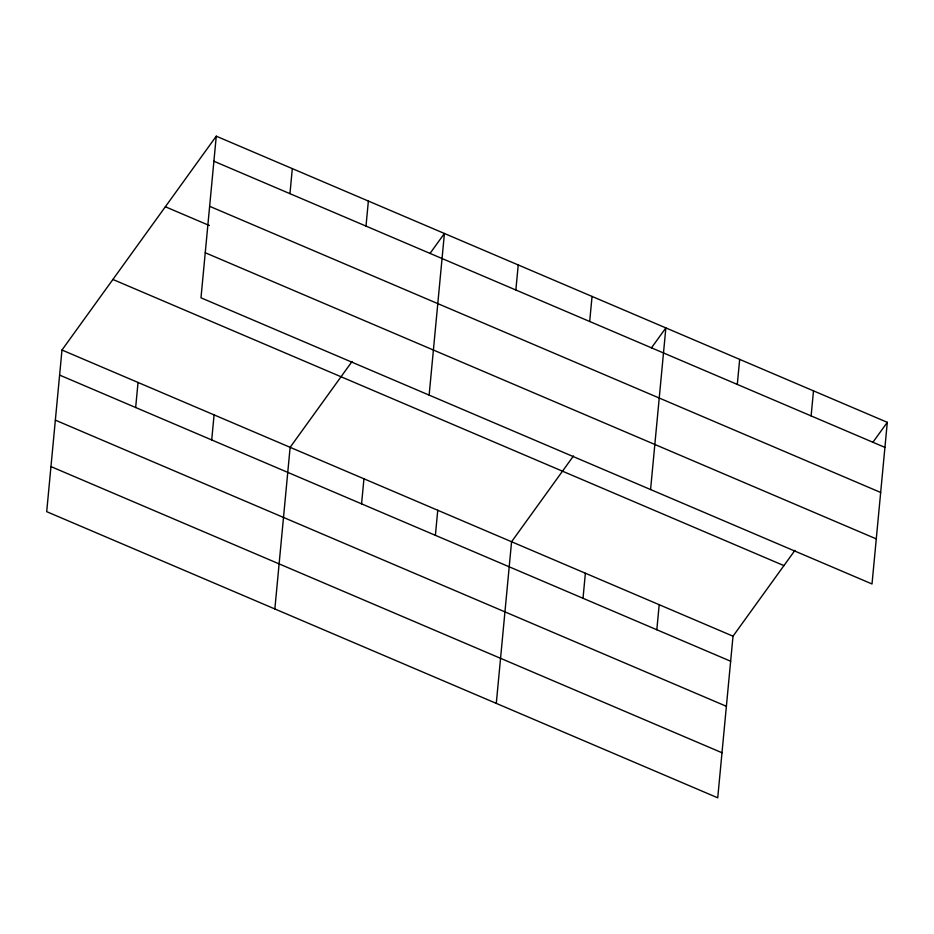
<?xml version="1.0" encoding="UTF-8"?>
<svg xmlns="http://www.w3.org/2000/svg" width="934" height="934" viewBox="0 0 934 934"><rect width="100%" height="100%" fill="white"/><g stroke="black" fill="none" stroke-linecap="round" stroke-linejoin="round"><path stroke-width="1.4" d="M216.268 136.189L200.985 297.818L872.017 583.972L887.3 422.331L216.268 136.189L61.983 350.028L46.7 511.669L717.732 797.811L733.015 636.182L794.927 550.371M135.663 407.516L138.034 382.461M211.714 439.937L214.084 414.894M289.949 193.665L292.319 168.61M274.853 608.956L290.124 447.328L352.048 361.505M366 226.098L368.37 201.043M361.575 503.846L363.945 478.803M429.138 395.105L444.421 233.477L429.99 253.476M435.384 535.322L437.754 510.279M515.86 290.007L518.23 264.952M496.293 703.384L511.575 541.755L573.488 455.944M589.681 321.483L592.051 296.428M583.014 598.274L585.385 573.231M650.578 489.544L665.86 327.904L651.43 347.903M656.824 629.761L659.194 604.707M737.3 384.434L739.67 359.38M811.121 415.91L813.491 390.856M872.87 442.331L887.3 422.331M213.898 161.232L884.93 447.386M209.636 206.309L880.669 492.463M165.353 206.753L209.379 225.526M205.246 252.74L876.279 538.895M112.897 279.464L783.93 565.619M61.983 350.028L733.015 636.182M59.613 375.083L730.645 661.237M55.351 420.148L726.383 706.302M50.961 466.591L721.994 752.746"/></g></svg>
